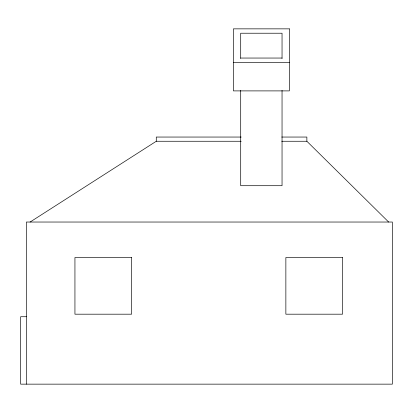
<?xml version="1.0" encoding="UTF-8"?>
<svg xmlns="http://www.w3.org/2000/svg" width="413" height="413" viewBox="0 0 413 413"><rect width="100%" height="100%" fill="white"/><g stroke="black" fill="none" stroke-linecap="round" stroke-linejoin="round"><path stroke-width="0.62" d="M30.103 222.034L156.279 141.261L241.228 141.261M240.702 58.047L282.043 58.047M233.412 62.425L289.337 62.425M241.228 137.049L156.279 137.049L156.279 141.261M281.769 137.049L306.869 137.049L306.869 141.261L388.643 222.034M281.769 141.261L306.869 141.261M26.391 316.725L20.65 316.725L20.65 384.147L392.35 384.147L392.35 222.034L26.391 222.034L26.391 384.147M282.043 58.538L282.043 33.226L240.702 33.226L240.702 58.538M282.043 90.385L282.043 185.705L240.702 185.705L240.702 90.385M289.337 28.853L233.412 28.853L233.412 90.896L289.337 90.896L289.337 28.853M131.597 257.536L74.939 257.536L74.939 314.19L131.597 314.19L131.597 257.536M342.516 257.536L285.863 257.536L285.863 314.19L342.516 314.19L342.516 257.536"/></g></svg>
